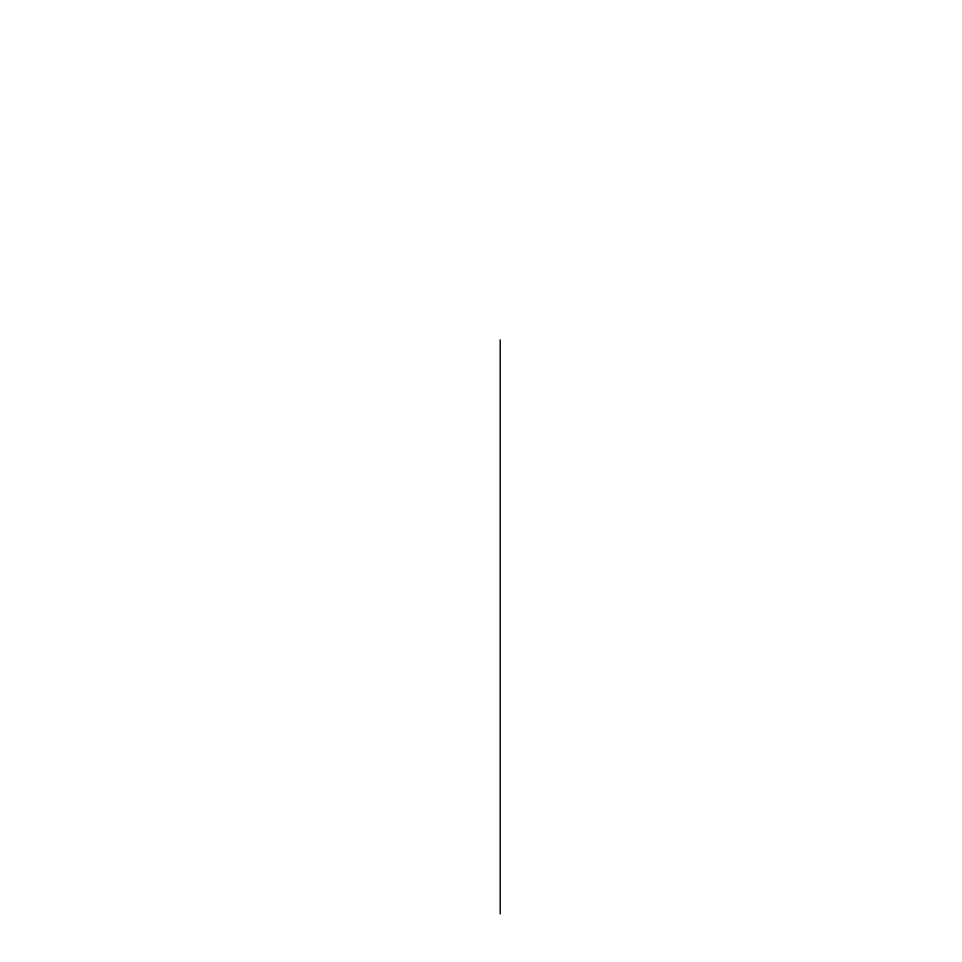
<?xml version="1.0" encoding="UTF-8"?>
<svg xmlns="http://www.w3.org/2000/svg" width="962" height="962" viewBox="0 0 962 962"><rect width="100%" height="100%" fill="white"/><g stroke="black" fill="none" stroke-linecap="round" stroke-linejoin="round"><path stroke-width="1.44" d="M500.204 339.887L500.204 913.9"/></g></svg>
